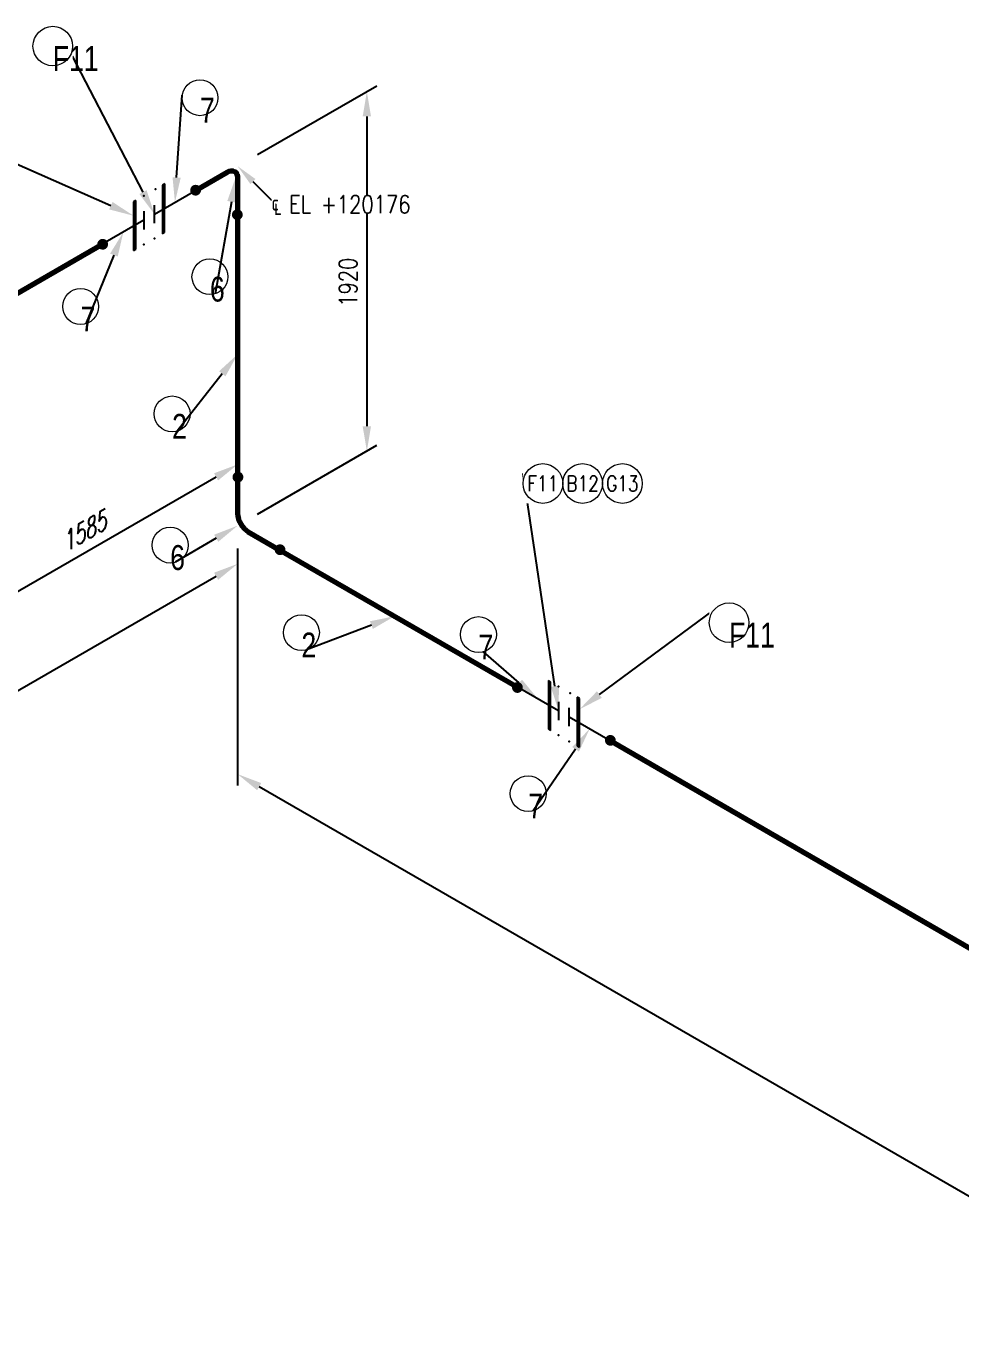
# Model space of a CAD drawing. Header units: millimetres. Extents: x 0 to 841, y 0 to 594.
# Drawn here: x 88.3 to 182.3, y 316.1 to 448 of the extents above; entities that cross this region are included whole.
import ezdxf
from ezdxf import colors
from ezdxf.entities.mleader import LeaderData, LeaderLine
from ezdxf.enums import TextEntityAlignment as Align
from ezdxf.math import Vec2, Vec3

# ---------------------------------------------------------------- set-up
doc = ezdxf.new("R2018")
doc.units = ezdxf.units.MM
doc.header["$LTSCALE"] = 0.25
doc.set_wipeout_variables(frame=1)
for name, color, linetype, lineweight in [('Annotation', 7, 'Continuous', 0), ('Dimension', 1, 'Continuous', 0), ('Pipe', 3, 'Continuous', 70)]:
    doc.layers.add(name, color=color, linetype=linetype, lineweight=lineweight)
for name, color, linetype in [('Title Block', 7, 'Continuous'), ('Valve', 4, 'Continuous'), ('Weld', 1, 'Continuous')]:
    doc.layers.add(name, color=color, linetype=linetype)
doc.styles.add('AdskIsoAnnotation', font='romans.shx', dxfattribs={"width": 0.8, "height": 1})
doc.styles.add('AdskIsoMetric', font='romans.shx', dxfattribs={"width": 0.8, "height": 1.8})
doc.styles.add('AdskIsoMetric-30', font='romans.shx', dxfattribs={"width": 0.8, "height": 1.8})
doc.styles.add('AdskIsoMetric30', font='romans.shx', dxfattribs={"width": 0.8, "oblique": 30, "height": 1.8})
doc.styles.get("Standard").update_dxf_attribs({"font": 'arial.ttf'})
doc.dimstyles.new('AdskIsoMetric', dxfattribs={"dimtxt": 2.5, "dimasz": 2.5, "dimexe": 1, "dimexo": 2, "dimgap": 0.8, "dimtad": 1, "dimdec": 0, "dimrnd": 1, "dimzin": 0, "dimdsep": 46, "dimtxsty": 'AdskIsoMetric', "dimcen": 0, "dimclrt": 7, "dimadec": 0, "dimazin": 0, "dimtfac": 1, "dimtdec": 0, "dimtmove": 1, "dimatfit": 3, "dimfxl": 1, "dimtfill": 1, "dimfrac": 2, "dimtolj": 1, "dimtzin": 0, "dimarcsym": 0})

# ---------------------------------------------------------------- blocks, each defined once
blk = doc.blocks.new('Stub-End-2-IsoLeft')
at = {"color": 0, "linetype": 'ByBlock', "lineweight": -2, "extrusion": (0, -0.816497, -0.57735)}
for p, q in [((-0.238, 0.061), (-0.106, 0.138)), ((-0.172, 0.099), (0.172, -0.099))]:
    blk.add_line(p, q, dxfattribs=at)
blk = doc.blocks.new('Gasket-2-IsoLeft')
at = {"color": 0, "linetype": 'ByBlock', "lineweight": -2, "extrusion": (0, 0, -1)}
for p in [(0.133, 0.128), (0.221, 0.077), (-0.23, -0.071), (-0.133, -0.128)]:
    blk.add_point(p, dxfattribs=at)
blk = doc.blocks.new('FittingFlange-2-IsoLeft')
at = {"color": 0, "linetype": 'Continuous', "lineweight": -2}
blk.add_wipeout([(0.191, 0.091), (0.177, 0.099), (-0.173, -0.102), (-0.158, -0.111)], dxfattribs=at)
at = {"color": 0, "linetype": 'Continuous', "lineweight": -2, "extrusion": (0, -0.816497, -0.57735)}
for p, q in [((0.177, 0.102), (-0.177, -0.102)), ((-0.158, -0.113), (0.196, 0.091)), ((0.196, 0.091), (0.177, 0.102)), ((-0.177, -0.102), (-0.158, -0.113))]:
    blk.add_line(p, q, dxfattribs=at)
blk = doc.blocks.new('Stub-End-1-IsoRight')
at = {"color": 0, "linetype": 'ByBlock', "lineweight": -2, "extrusion": (0.707107, 0.408248, -0.57735)}
for p, q in [((-0.172, 0.023), (-0.172, 0.176)), ((-0.172, 0.099), (0.172, -0.099))]:
    blk.add_line(p, q, dxfattribs=at)
blk = doc.blocks.new('FittingFlange-1-IsoRight')
at = {"color": 0, "linetype": 'Continuous', "lineweight": -2}
blk.add_wipeout([(0.017, 0.192), (0.002, 0.2), (0.002, -0.203), (0.017, -0.212)], dxfattribs=at)
at = {"color": 0, "linetype": 'Continuous', "lineweight": -2, "extrusion": (0.707107, 0.408248, -0.57735)}
for p, q in [((0.019, 0.193), (0, 0.204)), ((0, 0.204), (0, -0.204)), ((0.019, -0.215), (0.019, 0.193)), ((0, -0.204), (0.019, -0.215))]:
    blk.add_line(p, q, dxfattribs=at)
blk = doc.blocks.new('Gasket-1-IsoRight')
at = {"color": 0, "linetype": 'ByBlock', "lineweight": -2, "extrusion": (1, 0, 0)}
for p in [(-0.044, 0.23), (0.044, 0.179), (-0.053, -0.174), (0.044, -0.23)]:
    blk.add_point(p, dxfattribs=at)
blk = doc.blocks.new('*D92')
at = {"layer": 'Defpoints', "color": 0, "transparency": 16777216}
for p in [(109.59, 397.76, 0), (297.95, 289.01, 0), (297.95, 264.01)]:
    blk.add_point(p, dxfattribs=at)
at = {"layer": 'Dimension', "color": 0, "lineweight": -2, "transparency": 16777216}
for p, q in [((109.59, 395.45), (109.59, 371.61)), ((111.75, 371.51), (295.79, 265.26)), ((297.95, 286.7), (297.95, 262.85))]:
    blk.add_line(p, q, dxfattribs=at)
at = {"layer": 'Dimension', "color": 0, "transparency": 16777216}
for points in [[(111.96, 371.87), (111.55, 371.15), (109.59, 372.76)], [(295.99, 265.62), (295.58, 264.9), (297.95, 264.01)]]:
    blk.add_solid(points, dxfattribs=at)
at = {"layer": 'Dimension', "color": 7, "transparency": 16777216, "insert": (203.77, 320.57), "char_height": 1.8, "attachment_point": 5, "rotation": 330, "style": 'AdskIsoMetric-30', "bg_fill": 3, "box_fill_scale": 1.1, "bg_fill_color": 256, "bg_fill_true_color": 13158600, "bg_fill_transparency": 0}
blk.add_mtext('\\A1;4493', dxfattribs=at)
blk = doc.blocks.new('*D94')
at = {"layer": 'Defpoints', "color": 0, "transparency": 16777216}
for p in [(109.59, 433.92, 0), (122.58, 405.26), (109.59, 397.76, 0)]:
    blk.add_point(p, dxfattribs=at)
at = {"layer": 'Dimension', "color": 0, "lineweight": -2, "transparency": 16777216}
for p, q in [((111.59, 435.08), (123.58, 442)), ((122.58, 438.92), (122.58, 407.76)), ((111.59, 398.91), (123.58, 405.84))]:
    blk.add_line(p, q, dxfattribs=at)
at = {"layer": 'Dimension', "color": 0, "transparency": 16777216}
for points in [[(122.16, 438.92), (123, 438.92), (122.58, 441.42)], [(122.16, 407.76), (123, 407.76), (122.58, 405.26)]]:
    blk.add_solid(points, dxfattribs=at)
at = {"layer": 'Dimension', "color": 7, "transparency": 16777216, "insert": (120.69, 422.25), "char_height": 1.8, "attachment_point": 5, "rotation": 90, "style": 'AdskIsoMetric-30', "bg_fill": 3, "box_fill_scale": 1.1, "bg_fill_color": 256, "bg_fill_true_color": 13158600, "bg_fill_transparency": 0}
blk.add_mtext('\\A1;1920', dxfattribs=at)
blk = doc.blocks.new('*D95')
at = {"layer": 'Defpoints', "color": 0, "transparency": 16777216}
for p in [(109.59, 433.92, 0), (78.29, 415.85, 0), (109.59, 403.92)]:
    blk.add_point(p, dxfattribs=at)
at = {"layer": 'Dimension', "color": 0, "lineweight": -2, "transparency": 16777216}
for p, q in [((78.29, 413.54), (78.29, 384.69)), ((80.45, 387.1), (107.42, 402.67))]:
    blk.add_line(p, q, dxfattribs=at)
at = {"layer": 'Dimension', "color": 0, "transparency": 16777216}
for points in [[(107.22, 403.03), (107.63, 402.31), (109.59, 403.92)], [(80.24, 387.46), (80.66, 386.74), (78.29, 385.85)]]:
    blk.add_solid(points, dxfattribs=at)
at = {"layer": 'Dimension', "color": 7, "transparency": 16777216, "insert": (93.94, 397.07), "char_height": 1.8, "attachment_point": 5, "rotation": 30, "style": 'AdskIsoMetric30', "bg_fill": 3, "box_fill_scale": 1.1, "bg_fill_color": 256, "bg_fill_true_color": 13158600, "bg_fill_transparency": 0}
blk.add_mtext('\\A1;1585', dxfattribs=at)
blk = doc.blocks.new('*D96')
at = {"layer": 'Defpoints', "color": 0, "transparency": 16777216}
for p in [(109.59, 433.92, 0), (56.29, 403.15, 0), (109.59, 393.92)]:
    blk.add_point(p, dxfattribs=at)
at = {"layer": 'Dimension', "color": 0, "lineweight": -2, "transparency": 16777216}
for p, q in [((56.29, 400.84), (56.29, 362)), ((58.46, 364.4), (107.42, 392.67))]:
    blk.add_line(p, q, dxfattribs=at)
at = {"layer": 'Dimension', "color": 0, "transparency": 16777216}
for points in [[(107.22, 393.03), (107.63, 392.31), (109.59, 393.92)], [(58.25, 364.76), (58.67, 364.04), (56.29, 363.15)]]:
    blk.add_solid(points, dxfattribs=at)
at = {"layer": 'Dimension', "color": 7, "transparency": 16777216, "insert": (82.94, 380.72), "char_height": 1.8, "attachment_point": 5, "rotation": 30, "style": 'AdskIsoMetric30', "bg_fill": 3, "box_fill_scale": 1.1, "bg_fill_color": 256, "bg_fill_true_color": 13158600, "bg_fill_transparency": 0}
blk.add_mtext('\\A1;1788', dxfattribs=at)
blk = doc.blocks.new('Elbow-9-Iso2DSkew90')
at = {"color": 0, "linetype": 'ByBlock', "lineweight": -2, "extrusion": (-0.707107, 0.408248, -0.57735)}
for p, q in [((-4.24, -2.45), (-1.06, -0.61)), ((0, -1.22), (0, -4.9))]:
    blk.add_line(p, q, dxfattribs=at)
at = {"linetype": 'ByBlock', "extrusion": (1.47941e-16, -2.13149e-17, -1)}
blk.add_ellipse((-1.06, -1.84), major_axis=(0.75, 1.3), ratio=0.57735, start_param=-0.785398, end_param=0.785398, dxfattribs=at)
blk = doc.blocks.new('Elbow-1-Iso2DSkew180')
at = {"color": 0, "linetype": 'ByBlock', "lineweight": -2, "extrusion": (-0.707107, -0.408248, 0.57735)}
for p, q in [((0, 4.9), (0, 1.22)), ((1.06, -0.61), (4.24, -2.45))]:
    blk.add_line(p, q, dxfattribs=at)
at = {"linetype": 'ByBlock'}
blk.add_ellipse((1.06, 0.61), major_axis=(-0.75, 1.3), ratio=0.57735, start_param=0.785398, end_param=2.356194, dxfattribs=at)
blk = doc.blocks.new('Buttweld')
at = {"lineweight": -2}
blk.add_hatch(color=0, dxfattribs=at).paths.add_polyline_path([(0.044, -0.003), (0.043, 0.005), (0.041, 0.013), (0.038, 0.02), (0.033, 0.026), (0.028, 0.032), (0.021, 0.037), (0.014, 0.04), (0.007, 0.042), (-0.001, 0.043), (-0.009, 0.042), (-0.017, 0.04), (-0.024, 0.037), (-0.03, 0.032), (-0.036, 0.026), (-0.04, 0.02), (-0.044, 0.013), (-0.046, 0.005), (-0.047, -0.003), (-0.046, -0.01), (-0.044, -0.018), (-0.04, -0.025), (-0.036, -0.032), (-0.03, -0.037), (-0.024, -0.042), (-0.017, -0.045), (-0.009, -0.047), (-0.001, -0.048), (0.007, -0.047), (0.014, -0.045), (0.021, -0.042), (0.028, -0.037), (0.033, -0.032), (0.038, -0.025), (0.041, -0.018), (0.043, -0.01)], is_closed=False, flags=0)
blk = doc.blocks.new('AnnoCircle')
at = {"color": 0, "linetype": 'ByBlock', "lineweight": -2}
blk.add_circle((0, 0), 1.002, dxfattribs=at)
at = {"color": 0, "linetype": 'ByBlock', "lineweight": -2, "width": 0.8, "flags": 106}
blk.add_attdef('XX', text='', height=1, dxfattribs=at).set_placement((0, 0), align=Align.MIDDLE_CENTER)
blk = doc.blocks.new('AnnoGroupThreeCircle')
at = {"color": 0, "linetype": 'ByBlock', "lineweight": -2}
blk.add_wipeout([(3.33, -1.11), (3.33, 1.11), (-3.33, 1.11), (-3.33, -1.11)], dxfattribs=at)
for centre in [(-2.22, 0), (0, 0), (2.22, 0)]:
    blk.add_circle(centre, 1.11, dxfattribs=at)
at = {"color": 0, "linetype": 'ByBlock', "lineweight": -2, "style": 'AdskIsoAnnotation', "width": 0.8}
for tag, p in [('X00', (-2.22, 0)), ('X03', (0, 0)), ('X06', (2.22, 0))]:
    blk.add_attdef(tag, text='', height=0.867, dxfattribs=at).set_placement(p, align=Align.MIDDLE_CENTER)
blk = doc.blocks.new('AnnoGroupOneCircle')
at = {"color": 0, "linetype": 'ByBlock', "lineweight": -2}
blk.add_wipeout([(1.11, 1.11), (-1.11, 1.11), (-1.11, -1.11), (1.11, -1.11)], dxfattribs=at)
blk.add_circle((0, 0), 1.106, dxfattribs=at)
at = {"color": 0, "linetype": 'ByBlock', "lineweight": -2, "width": 0.8, "flags": 106}
blk.add_attdef('X00', text='', height=0.867, dxfattribs=at).set_placement((0, 0), align=Align.MIDDLE_CENTER)

msp = doc.modelspace()

# ---------------------------------------------------------------- block references
at = {"layer": 'Annotation'}
ref = msp.add_blockref('AnnoCircle', (105.803, 440.803), dxfattribs=dict(at, xscale=1.8, yscale=1.8, zscale=1.8))
lines = msp.add_mtext('\\W0.8000;7', dxfattribs={"layer": '0', "color": 0, "linetype": 'ByBlock', "lineweight": -2, "insert": (105.803, 440.803), "char_height": 2.5, "attachment_point": 1})
ref.add_attrib('XX', '', (105.803, 440.803), dxfattribs={"flags": 104}).embed_mtext(lines)
at = {"layer": 'Title Block', "xscale": 12, "yscale": 12, "zscale": 12}
for name, p, rotation in [('Stub-End-2-IsoLeft', (98.098, 427.288, 0), 240.0000042319921), ('Stub-End-1-IsoRight', (144.984, 377.324, 0), 4.313250547880327e-06)]:
    msp.add_blockref(name, p, dxfattribs=dict(at, rotation=rotation))
at = {"layer": 'Valve', "xscale": 12, "yscale": 12, "zscale": 12}
for name, p, rotation in [('Gasket-2-IsoLeft', (100.691, 428.785, 0), 240.0000042514905), ('FittingFlange-1-IsoRight', (140.83, 379.723), 359.9999999561597), ('Gasket-1-IsoRight', (142.391, 378.821, 0), 180.0000040214551)]:
    msp.add_blockref(name, p, dxfattribs=dict(at, rotation=rotation))

# ---------------------------------------------------------------- leaders
at = {"layer": 'Annotation'}
ml = msp.add_multileader_mtext('Standard', dxfattribs=at)
ml.set_content('')
ml.set_leader_properties()
ml.build(insert=Vec2(0, 0))
ml.multileader.update_dxf_attribs({"dogleg_length": 0, "arrow_head_size": 2.5})
ctx = ml.context
ctx.base_point, ctx.arrow_head_size = Vec3(107.315, 421.074), 2.5
notes = []
notes.append((ctx, [(0, (1, 1, 0), (107.315, 421.074), (-1, 0), 0, [(0, [(109.393, 432.811)], 0, [])])]))
ctx.mtext, ml.multileader.dxf.content_type = None, 0
ml = msp.add_multileader_mtext('Standard', dxfattribs=at)
ml.set_content('')
ml.set_leader_properties()
ml.build(insert=Vec2(0, 0))
ml.multileader.update_dxf_attribs({"dogleg_length": 0, "arrow_head_size": 2.179})
ctx = ml.context
ctx.base_point, ctx.arrow_head_size = Vec3(113, 430.486), 2.179
notes.append((ctx, [(0, (1, 1, 0), (113, 430.486), (-1, 0), 0, [(0, [(109.589, 433.922)], 0, [])])]))
ctx.mtext, ml.multileader.dxf.content_type = None, 0
ml = msp.add_multileader_mtext('Standard', dxfattribs=at)
ml.set_content('')
ml.set_leader_properties()
ml.build(insert=Vec2(0, 0))
ml.multileader.update_dxf_attribs({"dogleg_length": 0, "arrow_head_size": 2.5})
ctx = ml.context
ctx.base_point, ctx.arrow_head_size = Vec3(103.512, 407.271), 2.5
notes.append((ctx, [(0, (1, 1, 0), (103.512, 407.271), (-1, 0), 0, [(0, [(109.589, 415)], 0, [])])]))
ctx.mtext, ml.multileader.dxf.content_type = None, 0
ml = msp.add_multileader_mtext('Standard', dxfattribs=at)
ml.set_content('')
ml.set_leader_properties()
ml.build(insert=Vec2(0, 0))
ml.multileader.update_dxf_attribs({"dogleg_length": 0, "arrow_head_size": 2.5})
ctx = ml.context
ctx.base_point, ctx.arrow_head_size = Vec3(103.315, 394.074), 2.5
notes.append((ctx, [(0, (1, 1, 0), (103.315, 394.074), (-1, 0), 0, [(0, [(109.589, 397.76)], 0, [])])]))
ctx.mtext, ml.multileader.dxf.content_type = None, 0
ml = msp.add_multileader_mtext('Standard', dxfattribs=at)
ml.set_content('')
ml.set_leader_properties()
ml.build(insert=Vec2(0, 0))
ml.multileader.update_dxf_attribs({"dogleg_length": 0, "arrow_head_size": 2.5})
ctx = ml.context
ctx.base_point, ctx.arrow_head_size = Vec3(116.512, 385.271), 2.5
notes.append((ctx, [(0, (1, 1, 0), (116.512, 385.271), (-1, 0), 0, [(0, [(125.373, 388.647)], 0, [])])]))
ctx.mtext, ml.multileader.dxf.content_type = None, 0
ml = msp.add_multileader_mtext('Standard', dxfattribs=at)
ml.set_content('')
ml.set_leader_properties()
ml.build(insert=Vec2(0, 0))
ml.multileader.update_dxf_attribs({"dogleg_length": 0, "arrow_head_size": 2.5})
ctx = ml.context
ctx.base_point, ctx.arrow_head_size = Vec3(134.315, 385.074), 2.5
notes.append((ctx, [(0, (1, 1, 0), (134.315, 385.074), (-1, 0), 0, [(0, [(139.799, 380.318)], 0, [])])]))
ctx.mtext, ml.multileader.dxf.content_type = None, 0
for ctx, leaders in notes:
    for number, flags, end, landing, length, lines in leaders:
        leader = LeaderData()
        leader.index, (leader.has_last_leader_line, leader.has_dogleg_vector, leader.attachment_direction) = number, flags
        leader.last_leader_point, leader.dogleg_vector, leader.dogleg_length = Vec3(end), Vec3(landing), length
        for number, points, colour, breaks in lines:
            line = LeaderLine()
            line.index, line.vertices, line.color, line.breaks = number, Vec3.list(points), colors.encode_raw_color(colour), breaks
            leader.lines.append(line)
        ctx.leaders.append(leader)

# ---------------------------------------------------------------- next in the draw order: block references
at = {"layer": 'Title Block', "xscale": 12, "yscale": 12, "zscale": 12, "rotation": 180.0000043053292}
msp.add_blockref('Stub-End-1-IsoRight', (139.799, 380.318, 0), dxfattribs=at)
at = {"layer": 'Valve', "xscale": 12, "yscale": 12, "zscale": 12}
for name, p, rotation in [('FittingFlange-2-IsoLeft', (99.13, 427.883, 0), 60.00000014789722), ('FittingFlange-1-IsoRight', (143.953, 377.92, 0), 179.9999999561597)]:
    msp.add_blockref(name, p, dxfattribs=dict(at, rotation=rotation))

# ---------------------------------------------------------------- next in the draw order: leaders
at = {"layer": 'Annotation'}
ml = msp.add_multileader_mtext('Standard', dxfattribs=at)
ml.set_content('')
ml.set_leader_properties()
ml.build(insert=Vec2(0, 0))
ml.multileader.update_dxf_attribs({"dogleg_length": 0, "arrow_head_size": 2.5})
ctx = ml.context
ctx.base_point, ctx.arrow_head_size = Vec3(138.281, 402.998), 2.5
notes = []
notes.append((ctx, [(0, (1, 1, 0), (138.281, 402.998), (-1, 0), 0, [(0, [(141.861, 379.128)], 0, [])])]))
ctx.mtext, ml.multileader.dxf.content_type = None, 0
for ctx, leaders in notes:
    for number, flags, end, landing, length, lines in leaders:
        leader = LeaderData()
        leader.index, (leader.has_last_leader_line, leader.has_dogleg_vector, leader.attachment_direction) = number, flags
        leader.last_leader_point, leader.dogleg_vector, leader.dogleg_length = Vec3(end), Vec3(landing), length
        for number, points, colour, breaks in lines:
            line = LeaderLine()
            line.index, line.vertices, line.color, line.breaks = number, Vec3.list(points), colors.encode_raw_color(colour), breaks
            leader.lines.append(line)
        ctx.leaders.append(leader)

# ---------------------------------------------------------------- next in the draw order: block references
at = {"layer": 'Annotation', "xscale": 1.8, "yscale": 1.8, "zscale": 1.8}
msp.add_blockref('AnnoGroupThreeCircle', (144.275, 402, 0), dxfattribs=at).add_auto_attribs({'X03': 'B12', 'X06': 'G13', 'X00': 'F11'})
at = {"layer": 'Title Block', "xscale": 12, "yscale": 12, "zscale": 12, "rotation": 60.00000432117182}
msp.add_blockref('Stub-End-2-IsoLeft', (103.284, 430.282), dxfattribs=at)

# ---------------------------------------------------------------- next in the draw order: leaders
at = {"layer": 'Annotation'}
ml = msp.add_multileader_mtext('Standard', dxfattribs=at)
ml.set_content('')
ml.set_leader_properties()
ml.build(insert=Vec2(0, 0))
ml.multileader.update_dxf_attribs({"dogleg_length": 0, "arrow_head_size": 2.5})
ctx = ml.context
ctx.base_point, ctx.arrow_head_size = Vec3(67.269, 443.002), 2.5
notes = []
notes.append((ctx, [(0, (1, 1, 0), (67.269, 443.002), (-1, 0), 0, [(0, [(99.13, 428.934)], 0, [])])]))
ctx.mtext, ml.multileader.dxf.content_type = None, 0
ml = msp.add_multileader_mtext('Standard', dxfattribs=at)
ml.set_content('')
ml.set_leader_properties()
ml.build(insert=Vec2(0, 0))
ml.multileader.update_dxf_attribs({"dogleg_length": 0, "arrow_head_size": 2.5})
ctx = ml.context
ctx.base_point, ctx.arrow_head_size = Vec3(94.315, 418.074), 2.5
notes.append((ctx, [(0, (1, 1, 0), (94.315, 418.074), (-1, 0), 0, [(0, [(98.098, 427.288)], 0, [])])]))
ctx.mtext, ml.multileader.dxf.content_type = None, 0
ml = msp.add_multileader_mtext('Standard', dxfattribs=at)
ml.set_content('')
ml.set_leader_properties()
ml.build(insert=Vec2(0, 0))
ml.multileader.update_dxf_attribs({"dogleg_length": 0, "arrow_head_size": 2.5})
ctx = ml.context
ctx.base_point, ctx.arrow_head_size = Vec3(158.171, 389.81), 2.5
notes.append((ctx, [(0, (1, 1, 0), (158.171, 389.81), (-1, 0), 0, [(0, [(143.953, 379.279)], 0, [])])]))
ctx.mtext, ml.multileader.dxf.content_type = None, 0
ml = msp.add_multileader_mtext('Standard', dxfattribs=at)
ml.set_content('')
ml.set_leader_properties()
ml.build(insert=Vec2(0, 0))
ml.multileader.update_dxf_attribs({"dogleg_length": 0, "arrow_head_size": 2.5})
ctx = ml.context
ctx.base_point, ctx.arrow_head_size = Vec3(139.315, 369.074), 2.5
notes.append((ctx, [(0, (1, 1, 0), (139.315, 369.074), (-1, 0), 0, [(0, [(144.984, 377.324)], 0, [])])]))
ctx.mtext, ml.multileader.dxf.content_type = None, 0
for ctx, leaders in notes:
    for number, flags, end, landing, length, lines in leaders:
        leader = LeaderData()
        leader.index, (leader.has_last_leader_line, leader.has_dogleg_vector, leader.attachment_direction) = number, flags
        leader.last_leader_point, leader.dogleg_vector, leader.dogleg_length = Vec3(end), Vec3(landing), length
        for number, points, colour, breaks in lines:
            line = LeaderLine()
            line.index, line.vertices, line.color, line.breaks = number, Vec3.list(points), colors.encode_raw_color(colour), breaks
            leader.lines.append(line)
        ctx.leaders.append(leader)

# ---------------------------------------------------------------- next in the draw order: block references
at = {"layer": 'Valve', "xscale": 12, "yscale": 12, "zscale": 12, "rotation": 240.0000001478972}
msp.add_blockref('FittingFlange-2-IsoLeft', (102.253, 429.686, 0), dxfattribs=at)

# ---------------------------------------------------------------- next in the draw order: dimensions: what is measured, and where the dimension line sits
at = {"layer": 'Dimension'}
dim = msp.add_linear_dim(base=(297.95, 264.009), p1=(109.589, 397.76, 0), p2=(297.95, 289.009, 0), angle=330, text='4493', dimstyle='AdskIsoMetric', override={"dimtad": 0, "dimlfac": 20.657142, "dimtxsty": 'AdskIsoMetric-30', "dimse1": 0, "dimse2": 0, "dimsd1": 0, "dimsd2": 0, "dimtmove": 1}, dxfattribs=at)
dim.commit()
dim.dimension.update_dxf_attribs({"geometry": '*D92', "text_midpoint": (203.77, 320.567), "dimtype": 160})

# ---------------------------------------------------------------- next in the draw order: linework, layer by layer
at = {"layer": 'Pipe'}
for points in [[(113.832, 395.31), (137.736, 381.509)], [(147.047, 376.134), (251.01, 316.11)]]:
    msp.add_lwpolyline(points, dxfattribs=at)

# ---------------------------------------------------------------- next in the draw order: block references
at = {"layer": 'Annotation'}
ref = msp.add_blockref('AnnoGroupOneCircle', (159, 388, 0), dxfattribs=dict(at, xscale=1.8, yscale=1.8, zscale=1.8))
lines = msp.add_mtext('\\W0.8000;F11', dxfattribs={"layer": '0', "color": 0, "linetype": 'ByBlock', "lineweight": -2, "insert": (159, 388, 0), "char_height": 2.5, "attachment_point": 1})
ref.add_attrib('X00', '', (159, 388, 0), dxfattribs={"flags": 104}).embed_mtext(lines)
ref = msp.add_blockref('AnnoCircle', (116, 387, 0), dxfattribs=dict(at, xscale=1.8, yscale=1.8, zscale=1.8))
lines = msp.add_mtext('\\W0.8000;2', dxfattribs={"layer": '0', "color": 0, "linetype": 'ByBlock', "lineweight": -2, "insert": (116, 387, 0), "char_height": 2.5, "attachment_point": 1})
ref.add_attrib('XX', '', (116, 387, 0), dxfattribs={"flags": 104}).embed_mtext(lines)
ref = msp.add_blockref('AnnoCircle', (133.803, 386.803, 0), dxfattribs=dict(at, xscale=1.8, yscale=1.8, zscale=1.8))
lines = msp.add_mtext('\\W0.8000;7', dxfattribs={"layer": '0', "color": 0, "linetype": 'ByBlock', "lineweight": -2, "insert": (133.803, 386.803, 0), "char_height": 2.5, "attachment_point": 1})
ref.add_attrib('XX', '', (133.803, 386.803, 0), dxfattribs={"flags": 104}).embed_mtext(lines)
ref = msp.add_blockref('AnnoCircle', (138.803, 370.803), dxfattribs=dict(at, xscale=1.8, yscale=1.8, zscale=1.8))
lines = msp.add_mtext('\\W0.8000;7', dxfattribs={"layer": '0', "color": 0, "linetype": 'ByBlock', "lineweight": -2, "insert": (138.803, 370.803), "char_height": 2.5, "attachment_point": 1})
ref.add_attrib('XX', '', (138.803, 370.803), dxfattribs={"flags": 104}).embed_mtext(lines)
at = {"layer": 'Weld', "xscale": 12, "yscale": 12, "zscale": 12, "rotation": 180.0000017075473}
for p in [(113.832, 395.31, 0), (147.047, 376.134, 0)]:
    msp.add_blockref('Buttweld', p, dxfattribs=at)
at = {"layer": 'Weld', "xscale": 12, "yscale": 12, "zscale": 12}
msp.add_blockref('Buttweld', (137.736, 381.509, 0), dxfattribs=at)

# ---------------------------------------------------------------- next in the draw order: dimensions: what is measured, and where the dimension line sits
at = {"layer": 'Dimension'}
dim = msp.add_linear_dim(base=(122.58, 405.26), p1=(109.589, 433.922, 0), p2=(109.589, 397.76, 0), angle=270, text='1920', dimstyle='AdskIsoMetric', override={"dimtad": 0, "dimlfac": 53.104295, "dimtxsty": 'AdskIsoMetric-30', "dimse1": 0, "dimse2": 0, "dimsd1": 0, "dimsd2": 0, "dimtmove": 1}, dxfattribs=at)
dim.commit()
dim.dimension.update_dxf_attribs({"geometry": '*D94', "text_midpoint": (120.69, 422.25), "dimtype": 160})

# ---------------------------------------------------------------- next in the draw order: leaders
at = {"layer": 'Annotation'}
ml = msp.add_multileader_mtext('Standard', dxfattribs=at)
ml.set_content('')
ml.set_leader_properties()
ml.build(insert=Vec2(0, 0))
ml.multileader.update_dxf_attribs({"dogleg_length": 0, "arrow_head_size": 2.5})
ctx = ml.context
ctx.base_point, ctx.arrow_head_size = Vec3(92.998, 445.002), 2.5
notes = []
notes.append((ctx, [(0, (1, 1, 0), (92.998, 445.002), (-1, 0), 0, [(0, [(101.222, 429.091)], 0, [])])]))
ctx.mtext, ml.multileader.dxf.content_type = None, 0
ml = msp.add_multileader_mtext('Standard', dxfattribs=at)
ml.set_content('')
ml.set_leader_properties()
ml.build(insert=Vec2(0, 0))
ml.multileader.update_dxf_attribs({"dogleg_length": 0, "arrow_head_size": 2.5})
ctx = ml.context
ctx.base_point, ctx.arrow_head_size = Vec3(104.018, 441.058), 2.5
notes.append((ctx, [(0, (1, 1, 0), (104.018, 441.058), (-1, 0), 0, [(0, [(103.284, 430.282)], 0, [])])]))
ctx.mtext, ml.multileader.dxf.content_type = None, 0
for ctx, leaders in notes:
    for number, flags, end, landing, length, lines in leaders:
        leader = LeaderData()
        leader.index, (leader.has_last_leader_line, leader.has_dogleg_vector, leader.attachment_direction) = number, flags
        leader.last_leader_point, leader.dogleg_vector, leader.dogleg_length = Vec3(end), Vec3(landing), length
        for number, points, colour, breaks in lines:
            line = LeaderLine()
            line.index, line.vertices, line.color, line.breaks = number, Vec3.list(points), colors.encode_raw_color(colour), breaks
            leader.lines.append(line)
        ctx.leaders.append(leader)

# ---------------------------------------------------------------- next in the draw order: block references
ref = msp.add_blockref('AnnoGroupOneCircle', (91, 446, 0), dxfattribs=dict(at, xscale=1.8, yscale=1.8, zscale=1.8))
lines = msp.add_mtext('\\W0.8000;F11', dxfattribs={"layer": '0', "color": 0, "linetype": 'ByBlock', "lineweight": -2, "insert": (91, 446, 0), "char_height": 2.5, "attachment_point": 1})
ref.add_attrib('X00', '', (91, 446, 0), dxfattribs={"flags": 104}).embed_mtext(lines)

# ---------------------------------------------------------------- next in the draw order: texts
at = {"layer": 'Annotation', "insert": (113, 429, 0), "char_height": 1.8, "attachment_point": 7, "style": 'AdskIsoAnnotation', "bg_fill": 3, "box_fill_scale": 1, "bg_fill_color": 256, "bg_fill_true_color": 13158600, "bg_fill_transparency": 0}
msp.add_mtext('{\\Q0;℄ EL +120176}', dxfattribs=at)

# ---------------------------------------------------------------- next in the draw order: dimensions: what is measured, and where the dimension line sits
at = {"layer": 'Dimension'}
dim = msp.add_linear_dim(base=(109.589, 403.922), p1=(78.286, 415.849, 0), p2=(109.589, 433.922, 0), angle=30, text='1585', dimstyle='AdskIsoMetric', override={"dimtad": 0, "dimlfac": 43.854032, "dimtxsty": 'AdskIsoMetric30', "dimse1": 0, "dimse2": 1, "dimsd1": 0, "dimsd2": 0, "dimtmove": 1}, dxfattribs=at)
dim.commit()
dim.dimension.update_dxf_attribs({"geometry": '*D95', "text_midpoint": (93.938, 397.068), "dimtype": 160})

# ---------------------------------------------------------------- next in the draw order: dimensions: what is measured, and where the dimension line sits
dim = msp.add_linear_dim(base=(109.589, 393.922), p1=(56.293, 403.151, 0), p2=(109.589, 433.922, 0), angle=30, text='1788', dimstyle='AdskIsoMetric', override={"dimtad": 0, "dimlfac": 29.054518, "dimtxsty": 'AdskIsoMetric30', "dimse1": 0, "dimse2": 1, "dimsd1": 0, "dimsd2": 0, "dimtmove": 1}, dxfattribs=at)
dim.commit()
dim.dimension.update_dxf_attribs({"geometry": '*D96', "text_midpoint": (82.941, 380.719), "dimtype": 160})

# ---------------------------------------------------------------- next in the draw order: linework, layer by layer
at = {"layer": 'Pipe'}
for points in [[(109.589, 429.023), (109.589, 402.659)], [(60.536, 405.601), (96.036, 426.097)]]:
    msp.add_lwpolyline(points, dxfattribs=at)

# ---------------------------------------------------------------- next in the draw order: block references
at = {"layer": 'Annotation'}
ref = msp.add_blockref('AnnoCircle', (106.803, 422.803, 0), dxfattribs=dict(at, xscale=1.8, yscale=1.8, zscale=1.8))
lines = msp.add_mtext('\\W0.8000;6', dxfattribs={"layer": '0', "color": 0, "linetype": 'ByBlock', "lineweight": -2, "insert": (106.803, 422.803, 0), "char_height": 2.5, "attachment_point": 1})
ref.add_attrib('XX', '', (106.803, 422.803, 0), dxfattribs={"flags": 104}).embed_mtext(lines)
ref = msp.add_blockref('AnnoCircle', (93.803, 419.803, 0), dxfattribs=dict(at, xscale=1.8, yscale=1.8, zscale=1.8))
lines = msp.add_mtext('\\W0.8000;7', dxfattribs={"layer": '0', "color": 0, "linetype": 'ByBlock', "lineweight": -2, "insert": (93.803, 419.803, 0), "char_height": 2.5, "attachment_point": 1})
ref.add_attrib('XX', '', (93.803, 419.803, 0), dxfattribs={"flags": 104}).embed_mtext(lines)
ref = msp.add_blockref('AnnoCircle', (103, 409), dxfattribs=dict(at, xscale=1.8, yscale=1.8, zscale=1.8))
lines = msp.add_mtext('\\W0.8000;2', dxfattribs={"layer": '0', "color": 0, "linetype": 'ByBlock', "lineweight": -2, "insert": (103, 409), "char_height": 2.5, "attachment_point": 1})
ref.add_attrib('XX', '', (103, 409), dxfattribs={"flags": 104}).embed_mtext(lines)
ref = msp.add_blockref('AnnoCircle', (102.803, 395.803, 0), dxfattribs=dict(at, xscale=1.8, yscale=1.8, zscale=1.8))
lines = msp.add_mtext('\\W0.8000;6', dxfattribs={"layer": '0', "color": 0, "linetype": 'ByBlock', "lineweight": -2, "insert": (102.803, 395.803, 0), "char_height": 2.5, "attachment_point": 1})
ref.add_attrib('XX', '', (102.803, 395.803, 0), dxfattribs={"flags": 104}).embed_mtext(lines)
at = {"layer": 'Pipe'}
for name, p in [('Elbow-9-Iso2DSkew90', (109.589, 433.922)), ('Elbow-1-Iso2DSkew180', (109.589, 397.76, 0))]:
    msp.add_blockref(name, p, dxfattribs=at)
at = {"layer": 'Weld', "xscale": 12, "yscale": 12, "zscale": 12}
for p, rotation in [((105.347, 431.472), 180.0000017075473), ((109.589, 429.023, 0), 270), ((109.589, 402.659, 0), 89.99999987875928)]:
    msp.add_blockref('Buttweld', p, dxfattribs=dict(at, rotation=rotation))
msp.add_blockref('Buttweld', (96.036, 426.097), dxfattribs=at)

doc.saveas('drawing.dxf')
